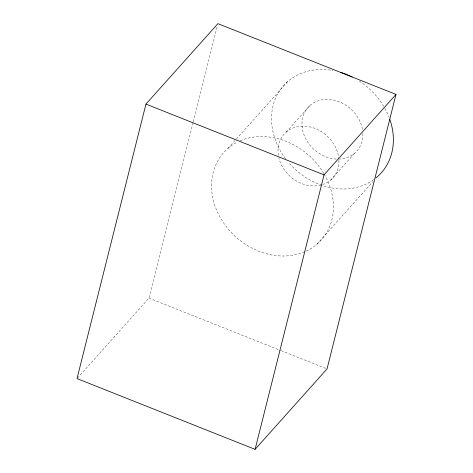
<?xml version="1.0" encoding="UTF-8"?>
<svg xmlns="http://www.w3.org/2000/svg" width="473" height="473" viewBox="0 0 473 473"><rect width="100%" height="100%" fill="white"/><g stroke="black" fill="none" stroke-linecap="round" stroke-linejoin="round"><path stroke-width="0.35" stroke-dasharray="2.37 1.77" d="M77.495 378.039L148.96 298.138L193.067 122.554M193.244 121.833L217.367 25.802M227.962 148.398L235.826 139.606M236.317 139.056L287.927 81.362M286.2 132.115L310.182 105.302M330.71 179.988L354.697 153.175M316.993 244.151L373.02 181.508M148.96 298.138L280.471 350.398M281.157 350.67L327.044 368.905M324.206 174.135A65.493 54.726 41.8 0 1 305.369 251.482M304.701 251.772A65.493 54.726 41.8 0 1 221.606 219.856A65.493 54.726 41.8 0 1 237.606 142.006M240.254 140.777A65.493 54.726 41.8 0 1 323.839 173.514M373.564 179.764A65.493 54.726 41.8 0 1 288.364 162.221M285.586 158.727A65.493 54.726 41.8 0 1 277.415 94.429A65.493 54.726 41.8 0 1 333.152 70.554M359.285 81.09A65.493 54.726 41.8 0 1 384.165 107.099M384.88 108.352A65.493 54.726 41.8 0 1 389.155 117.529M362.892 133.522A32.743 27.363 41.8 0 1 339.218 159.082M336.344 159.076A32.743 27.363 41.8 0 1 302.253 128.012A32.743 27.363 41.8 0 1 328.055 99.377A32.743 27.363 41.8 0 1 362.56 129.986M338.91 160.341A32.743 27.363 41.8 0 1 312.73 185.907A32.743 27.363 41.8 0 1 278.916 158.153M278.337 155.304A32.743 27.363 41.8 0 1 304.908 126.232A32.743 27.363 41.8 0 1 338.828 158.94"/><path stroke-width="0.71" d="M145.956 104.095L77.004 378.589L255.089 449.35L327.044 368.905L395.996 94.411L217.911 23.65L145.956 104.095L324.04 174.862L395.996 94.411M255.089 449.35L324.04 174.862M389.882 119.539A65.493 54.726 41.8 0 1 375.858 178.025M340.785 72.428A65.493 54.726 41.8 0 1 352.219 77.034"/></g></svg>
